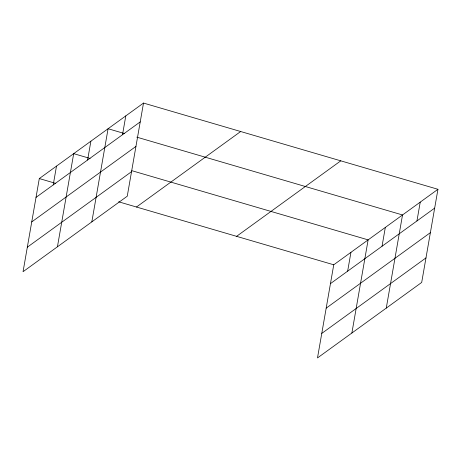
<?xml version="1.0" encoding="UTF-8"?>
<svg xmlns="http://www.w3.org/2000/svg" width="461" height="461" viewBox="0 0 461 461"><rect width="100%" height="100%" fill="white"/><g stroke="black" fill="none" stroke-linecap="round" stroke-linejoin="round"><path stroke-width="0.69" d="M143.509 103.062L39.306 178.563L23.05 271.708L127.253 196.207L143.509 103.062L437.95 189.292L421.694 282.437L317.491 357.938L333.747 264.793L437.95 189.292M53.217 184.936L56.501 166.11M57.435 246.791L73.691 153.651L90.114 158.457M87.602 160.019L90.886 141.193M91.825 221.879L108.081 128.734L124.505 133.546M122.511 134.727L125.795 115.901M347.652 271.16L350.942 252.334M351.876 333.021L368.132 239.876L131.858 170.685M382.042 246.243L385.327 227.417M386.266 308.104L402.522 214.964L136.819 137.153M416.951 220.952L420.236 202.125M36.021 197.389L140.225 121.888M31.74 221.914L135.943 146.414M27.332 247.182L131.535 171.682M136.473 207.018L240.677 131.518M236.579 236.337L340.783 160.837M330.462 283.619L434.665 208.118M326.181 308.144L430.384 232.644M321.772 333.412L425.976 257.912M39.306 178.563L55.729 183.374M118.679 201.809L333.747 264.793"/></g></svg>
